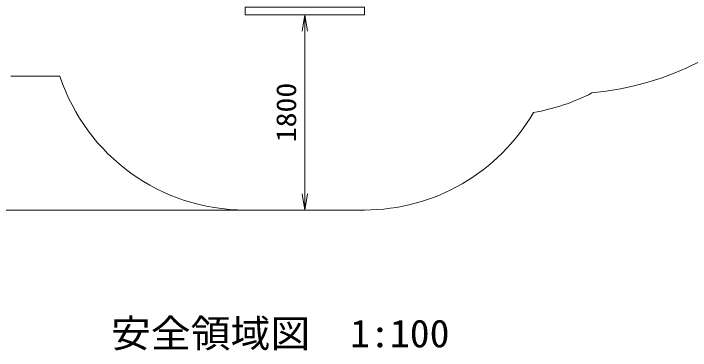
# Model space of a CAD drawing. Units: millimetres on the paper, enlarged 30 times, with parts at other scales. Extents: x 450 to 12150, y 450 to 8460.
# Drawn here: x 8975 to 10847, y 4739 to 5672 of the extents above; entities that cross this region are included whole.
import ezdxf
from ezdxf.enums import TextEntityAlignment as Align

# ---------------------------------------------------------------- set-up
doc = ezdxf.new("R2010")
doc.units = ezdxf.units.MM
doc.header["$LTSCALE"] = 30
for name, color, linetype, lineweight in [('D-STR', 1, 'Continuous', 13), ('D-STR-3', 251, 'Continuous', 9), ('D-STR-TXT', 7, 'Continuous', 13)]:
    doc.layers.add(name, color=color, linetype=linetype, lineweight=lineweight)
doc.styles.add('ＭＳ ゴシック', font='')
doc.styles.get('ＭＳ ゴシック').set_extended_font_data('MS Gothic')

# ---------------------------------------------------------------- blocks, each defined once
blk = doc.blocks.new('open_arrow')
at = {"color": 0, "linetype": 'Continuous', "lineweight": -2}
blk.add_lwpolyline([(7.5, 1.25), (0, 0), (7.5, -1.25)], dxfattribs=at)

msp = doc.modelspace()

# ---------------------------------------------------------------- linework, layer by layer
at = {"layer": 'D-STR'}
for p, q in [((8967.09, 5498.23), (9102.82, 5498.23)), ((9615.42, 5128.07), (9945, 5128.07))]:
    msp.add_line(p, q, dxfattribs=at)
for centre, radius, start, end in [((10500.21, 6258.73), 810, 275.24409, 1.8697), ((9615.42, 5668.07), 540, 198.332, 270), ((10320.21, 5943.73), 553.37, 279.62142, 297.32709), ((9945, 5668.07), 540, 270, 330.00938)]:
    msp.add_arc(centre, radius, start, end, dxfattribs=at)
at = {"layer": 'D-STR-3'}
msp.add_lwpolyline([(9945, 5689.28), (9945, 5668.07), (9615.42, 5668.07), (9615.42, 5689.28)], close=True, dxfattribs=at)
at = {"layer": 'D-STR-TXT'}
for p, q in [((9780.21, 5128.07), (9780.21, 5668.07)), ((9750.21, 5128.07), (8160.59, 5128.07))]:
    msp.add_line(p, q, dxfattribs=at)

# ---------------------------------------------------------------- block references
at = {"layer": 'D-STR-TXT', "xscale": 6, "yscale": 6}
for p, rotation in [((9780.21, 5668.07), 270), ((9780.21, 5128.07), 90)]:
    msp.add_blockref('open_arrow', p, dxfattribs=dict(at, rotation=rotation))

# ---------------------------------------------------------------- texts
at = {"layer": 'D-STR', "style": 'ＭＳ ゴシック', "width": 1.05}
msp.add_text('安全領域図\u30001:100', height=76.98, dxfattribs=at).set_placement((9244.09, 4724.84), align=Align.BOTTOM_LEFT)
at = {"layer": 'D-STR-TXT', "style": 'ＭＳ ゴシック', "width": 1.1}
msp.add_text('1800', height=54.99, rotation=90, dxfattribs=at).set_placement((9772.71, 5398.07), align=Align.BOTTOM_CENTER)

doc.saveas('drawing.dxf')
